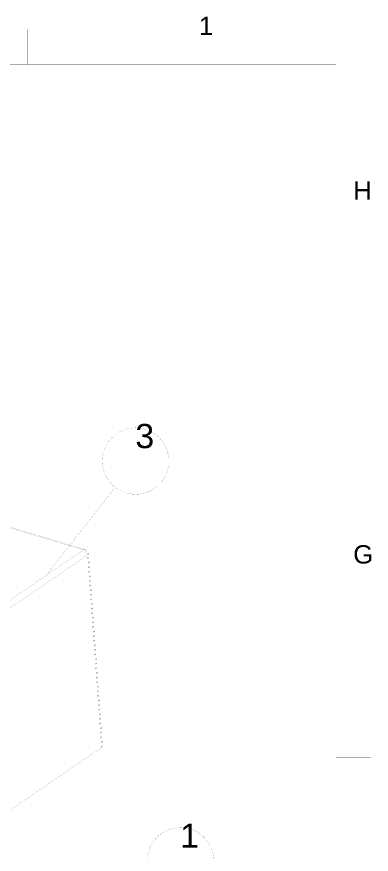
# Model space of a CAD drawing. Header units: inches. Extents: x 0 to 35.2, y -0.7 to 15.9.
# Drawn here: x 33.172 to 35.186, y 11.124 to 15.881 of the extents above; entities that cross this region are included whole.
import ezdxf

# ---------------------------------------------------------------- set-up
doc = ezdxf.new("R2010")
doc.units = ezdxf.units.IN
doc.header["$MEASUREMENT"] = 0
doc.layers.add('Board Outline', color=216, linetype='Continuous')
doc.layers.add('Dimensions', color=6, linetype='Continuous')
doc.styles.add('Arial', font='', dxfattribs={"height": 0.2})
doc.styles.get('Arial').set_extended_font_data('Arial')

msp = doc.modelspace()

# ---------------------------------------------------------------- linework, layer by layer
at = {"layer": 'Board Outline'}
for points, const_width in [([(34.0358, 13.3573, 1), (33.6585, 13.3573, 1)], 0.0005), ([(33.6584, 13.3573, 1), (33.6587, 13.3573, 1)], 0.00025), ([(34.0356, 13.3573, 1), (34.0359, 13.3573, 1)], 0.00025), ([(33.7308, 13.2087, 1), (33.7311, 13.2087, 1)], 0.00025), ([(33.3384, 12.707, 1), (33.3386, 12.707, 1)], 0.00025), ([(34.2907, 11.0872, 1), (33.9135, 11.0872, 1)], 0.0005)]:
    msp.add_lwpolyline(points, format="xyb", close=True, dxfattribs=dict(at, const_width=const_width))
at = {"layer": 'Board Outline', "const_width": 0.0005}
msp.add_lwpolyline([(33.3385, 12.707), (33.7309, 13.2087)], dxfattribs=at)
at = {"layer": 'Dimensions', "const_width": 0.0005}
for points in [[(33.2335, 15.6102), (33.2335, 15.8071)], [(11.9933, 15.6102), (34.9854, 15.6102)], [(34.9854, -0.5315), (34.9854, 15.6102)], [(34.9854, 13.7402), (35.1823, 13.7402)], [(33.1062, 12.9852), (33.552, 12.8534)], [(33.1153, 12.9872), (33.5612, 12.8554)], [(32.2055, 11.9303), (33.552, 12.8534)], [(32.2282, 11.901), (33.5747, 12.8241)], [(33.5747, 12.8241), (33.654, 11.7303)], [(33.5799, 12.8322), (33.6592, 11.7384)], [(32.3075, 10.8072), (33.654, 11.7303)], [(34.9854, 11.6732), (35.1823, 11.6732)]]:
    msp.add_lwpolyline(points, dxfattribs=at)
at = {"layer": 'Dimensions', "const_width": 0.00025}
for points in [[(33.2334, 15.8071, 1), (33.2336, 15.8071, 1)], [(33.2334, 15.6102, 1), (33.2336, 15.6102, 1)], [(34.9853, 15.6102, 1), (34.9856, 15.6102, 1)], [(34.9853, 15.6102, 1), (34.9856, 15.6102, 1)], [(34.9853, 13.7402, 1), (34.9856, 13.7402, 1)], [(35.1822, 13.7402, 1), (35.1824, 13.7402, 1)], [(33.5519, 12.8534, 1), (33.5522, 12.8534, 1)], [(33.5519, 12.8534, 1), (33.5522, 12.8534, 1)], [(33.5519, 12.8534, 1), (33.5522, 12.8534, 1)], [(33.5519, 12.8534, 1), (33.5522, 12.8534, 1)], [(33.561, 12.8554, 1), (33.5613, 12.8554, 1)], [(33.561, 12.8554, 1), (33.5613, 12.8554, 1)], [(33.561, 12.8554, 1), (33.5613, 12.8554, 1)], [(33.5746, 12.8241, 1), (33.5748, 12.8241, 1)], [(33.5746, 12.8241, 1), (33.5748, 12.8241, 1)], [(33.5746, 12.8241, 1), (33.5748, 12.8241, 1)], [(33.5746, 12.8241, 1), (33.5748, 12.8241, 1)], [(33.5798, 12.8322, 1), (33.58, 12.8322, 1)], [(33.5798, 12.8322, 1), (33.58, 12.8322, 1)], [(33.5798, 12.8322, 1), (33.58, 12.8322, 1)], [(33.6538, 11.7303, 1), (33.6541, 11.7303, 1)], [(33.6538, 11.7303, 1), (33.6541, 11.7303, 1)], [(33.6538, 11.7303, 1), (33.6541, 11.7303, 1)], [(33.659, 11.7384, 1), (33.6593, 11.7384, 1)], [(33.659, 11.7384, 1), (33.6593, 11.7384, 1)], [(34.9853, 11.6732, 1), (34.9856, 11.6732, 1)], [(35.1822, 11.6732, 1), (35.1824, 11.6732, 1)]]:
    msp.add_lwpolyline(points, format="xyb", close=True, dxfattribs=at)
at = {"layer": 'Dimensions', "const_width": 0.0005}
for points in [[(33.552, 12.8534, -0.237149), (33.5612, 12.8554)], [(33.552, 12.8534, -0.290623), (33.5747, 12.8241)], [(33.5612, 12.8554, -0.312365), (33.5799, 12.8322)], [(33.5799, 12.8322, -0.27419), (33.5747, 12.8241)], [(33.6592, 11.7384, -0.27419), (33.654, 11.7303)]]:
    msp.add_lwpolyline(points, format="xyb", dxfattribs=at)

# ---------------------------------------------------------------- texts
at = {"layer": 'Board Outline', "style": 'Arial'}
for s, p in [('3', (33.8458, 13.4306)), ('1', (34.1007, 11.1606))]:
    msp.add_text(s, height=0.1378, dxfattribs=at).set_placement(p)
at = {"layer": 'Dimensions', "style": 'Arial'}
for s, p in [('1', (34.2068, 15.777)), ('H', (35.0836, 14.842)), ('G', (35.0835, 12.7751))]:
    msp.add_text(s, height=0.1042, dxfattribs=at).set_placement(p)

doc.saveas('drawing.dxf')
